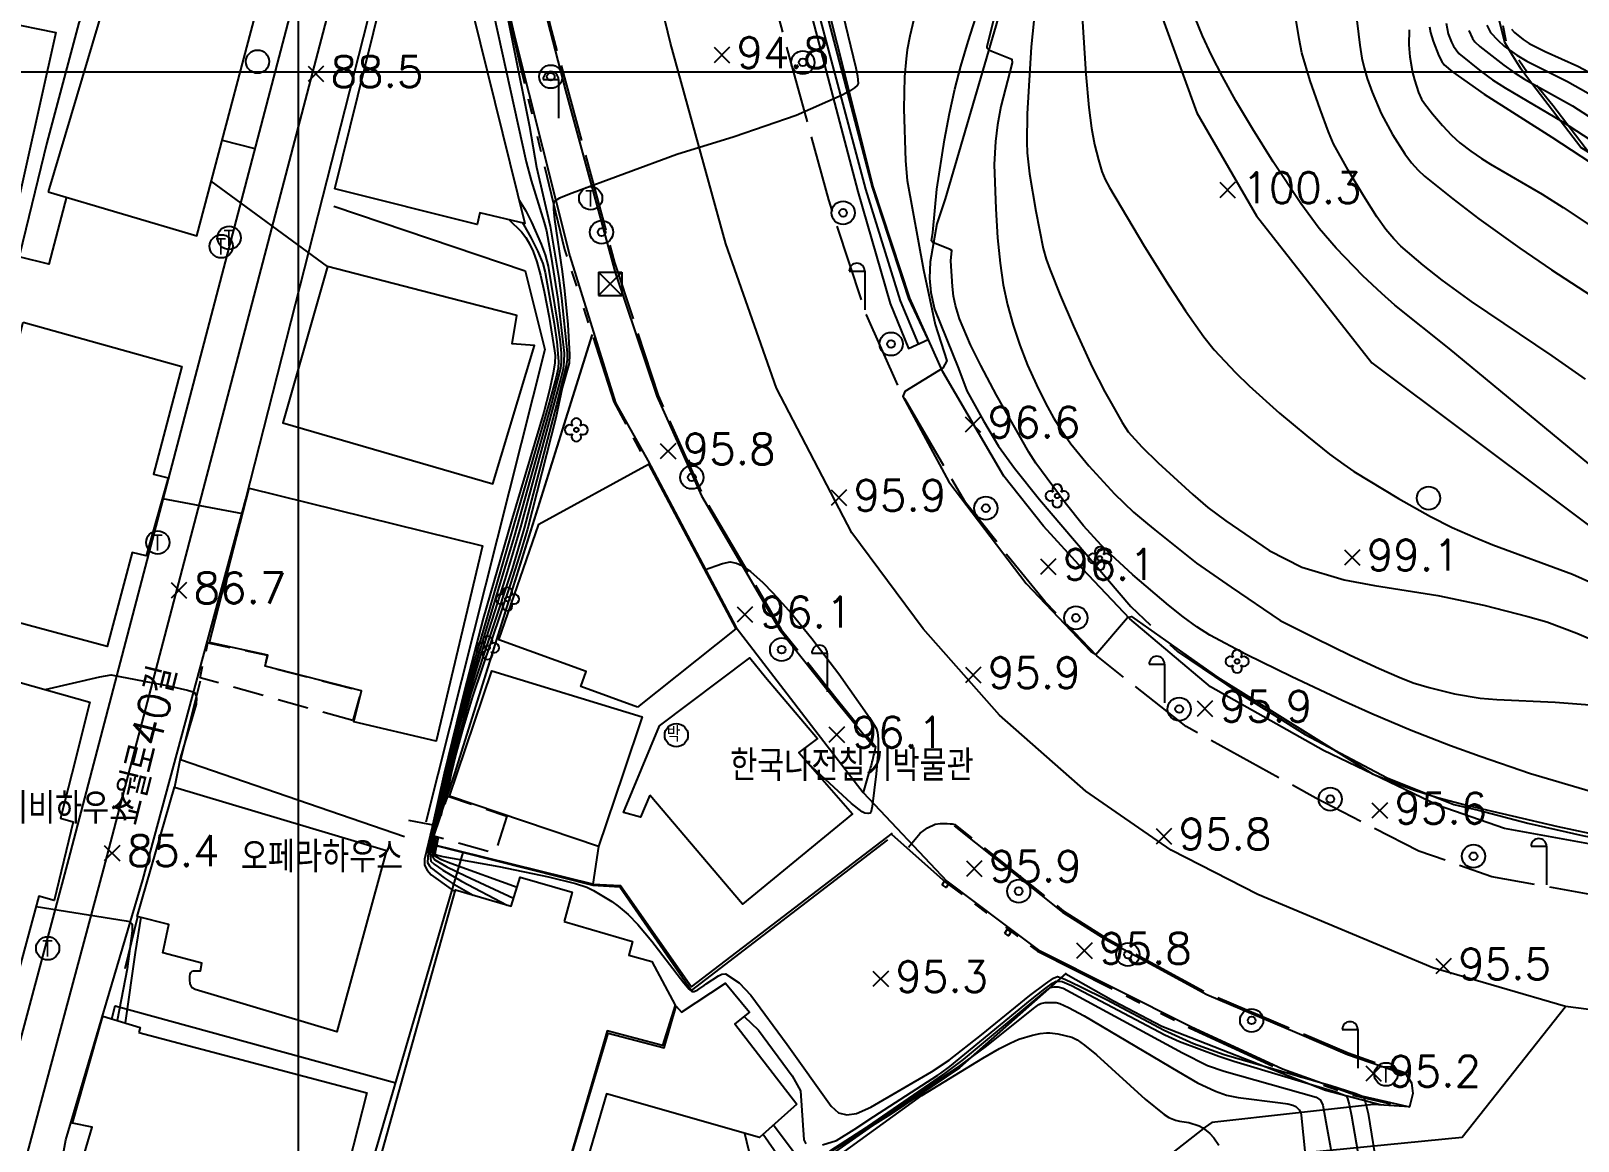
# Model space of a CAD drawing. Extents: x 199116 to 199565, y 548943 to 549516.
# Drawn here: x 199182.7 to 199282.7, y 549231 to 549302.6 of the extents above; entities that cross this region are included whole.
import ezdxf
from ezdxf.enums import TextEntityAlignment as Align

# ---------------------------------------------------------------- set-up
doc = ezdxf.new("R2010")
doc.units = 0
doc.header["$MEASUREMENT"] = 0
for name, pattern in [('ANYANG1', [11.5, 6, -1, 1, -1.5, 1, -1]), ('ANYANG2', [6, 5, -1]), ('ANYANG3', [3, 2, -1])]:
    doc.linetypes.add(name, pattern=pattern)
for name, color, linetype in [('A0013114', 1, 'CONTINUOUS'), ('A0023210', 7, 'CONTINUOUS'), ('A0033324', 1, 'ANYANG2'), ('B0014111', 7, 'CONTINUOUS'), ('B0014112', 7, 'CONTINUOUS'), ('B0014113', 7, 'CONTINUOUS'), ('B0014116', 7, 'ANYANG3'), ('B0014425', 7, 'CONTINUOUS'), ('B0024121', 7, 'CONTINUOUS'), ('B0024126', 7, 'ANYANG1'), ('B0024127', 7, 'CONTINUOUS'), ('C0223367', 7, 'CONTINUOUS'), ('C0236241', 7, 'CONTINUOUS'), ('C0503379', 1, 'CONTINUOUS'), ('C0536117', 7, 'CONTINUOUS'), ('C0536118', 7, 'CONTINUOUS'), ('D0015222', 3, 'CONTINUOUS'), ('D0015223', 3, 'CONTINUOUS'), ('D0023372', 3, 'CONTINUOUS'), ('E0022112', 5, 'CONTINUOUS'), ('F0017111', 30, 'CONTINUOUS'), ('F0017114', 7, 'CONTINUOUS'), ('F0027132', 7, 'CONTINUOUS'), ('F0027217', 7, 'CONTINUOUS'), ('F0047224', 7, 'CONTINUOUS'), ('F0047226', 1, 'CONTINUOUS'), ('H0037335', 7, 'CONTINUOUS'), ('H0049111', 7, 'CONTINUOUS'), ('H0049140', 7, 'CONTINUOUS')]:
    doc.layers.add(name, color=color, linetype=linetype)
doc.styles.add('GHS', font='ROMANS', dxfattribs={"bigfont": 'NGSW.shx'})
doc.styles.add('HIST', font='romans.shx', dxfattribs={"bigfont": 'ngsw.shx'})

# ---------------------------------------------------------------- blocks, each defined once
blk = doc.blocks.new('F0027217')
at = {"layer": 'F0027217'}
for points in [[(0.5, 0.5), (-0.5, -0.5)], [(-0.5, 0.5), (0.5, -0.5)]]:
    blk.add_lwpolyline(points, dxfattribs=at)
blk = doc.blocks.new('B0014425')
at = {"layer": 'B0014425'}
blk.add_circle((0, 0), 0.75, dxfattribs=at)
at = {"layer": 'B0014425', "style": 'GHS'}
blk.add_text('박', height=1, dxfattribs=at).set_placement((-0.613, -0.423))
blk = doc.blocks.new('C0236241')
at = {"layer": 'C0236241'}
blk.add_circle((0, 0), 0.75, dxfattribs=at)
at = {"layer": 'C0236241', "style": 'GHS'}
blk.add_text('T', height=1, dxfattribs=at).set_placement((-0.362, -0.524))
blk = doc.blocks.new('C0503379')
at = {"layer": 'C0503379'}
for points in [[(0.75, 0.75), (-0.75, -0.75)], [(-0.75, 0.75), (0.75, 0.75)], [(-0.75, 0.75), (-0.75, -0.75)], [(-0.75, 0.75), (0.75, -0.75)], [(0.75, 0.75), (0.75, -0.75)], [(-0.75, -0.75), (0.75, -0.75)]]:
    blk.add_lwpolyline(points, dxfattribs=at)
blk = doc.blocks.new('D0023372')
at = {"layer": 'D0023372'}
for radius in [0.75, 0.25]:
    blk.add_circle((0, 0), radius, dxfattribs=at)
blk = doc.blocks.new('D0015223')
at = {"layer": 'D0015223'}
blk.add_circle((0, 0), 0.15, dxfattribs=at)
for centre, radius, start, end in [((-0.438, 0), 0.312, 53.13, 306.87), ((0, 0.438), 0.313, 323.13, 216.87), ((0.437, 0), 0.312, 233.13, 126.87), ((0, -0.437), 0.312, 143.13, 36.87)]:
    blk.add_arc(centre, radius, start, end, dxfattribs=at)
blk = doc.blocks.new('D0015222')
at = {"layer": 'D0015222'}
blk.add_circle((0, 0), 0.75, dxfattribs=at)
blk = doc.blocks.new('C0223367')
at = {"layer": 'C0223367'}
for points in [[(-1, 2.5), (0, 2.5)], [(0, 2.5), (0, 0)]]:
    blk.add_lwpolyline(points, dxfattribs=at)
blk.add_arc((-0.5, 2.5), 0.5, 0, 180, dxfattribs=at)

msp = doc.modelspace()

# ---------------------------------------------------------------- linework, layer by layer
at = {"layer": 'A0013114', "flags": 128}
for points in [[(199202.77, 549316.3), (199185.15, 549249.17), (199179.92, 549229.66)], [(199183.5, 549222.84), (199184.976, 549231.048), (199189.965, 549247.821), (199196.61, 549272.4), (199207.996, 549317.127)], [(199346.44, 549248.28), (199345.17, 549247.84), (199337.19, 549248.15), (199324.96, 549248.61), (199306.056, 549249.267), (199300.89, 549249.51), (199300.64, 549248.93), (199285.02, 549249.84), (199277.92, 549251.14), (199273.63, 549252.63), (199266.226, 549256.183), (199258.916, 549260.283), (199253.71, 549264.68), (199250.65, 549267.9), (199248.13, 549270.66), (199245.57, 549273.89), (199241.63, 549280.63), (199239.5, 549285.38), (199237.14, 549292.56), (199232.472, 549311.095)], [(199212.6, 549308.15), (199214.019, 549302.114), (199217.53, 549288.1), (199220.5, 549278.63), (199222.568, 549274.907), (199228.292, 549264.121), (199233.37, 549257.52), (199236.495, 549253.458), (199241.9, 549247.74), (199245.471, 549245.049), (199247.801, 549243.299), (199257.65, 549238.35), (199263.576, 549235.624), (199268.02, 549234.04), (199271.78, 549233.18), (199269.46, 549233.33), (199264.406, 549232.764), (199259.01, 549232.16), (199258.57, 549231.85), (199252.52, 549227.13)]]:
    msp.add_lwpolyline(points, dxfattribs=at)
at = {"layer": 'A0023210', "flags": 128}
for points in [[(199294.09, 549238.08), (199281.85, 549239.65), (199273.28, 549242.15), (199261.99, 549246.89), (199256.38, 549249.74), (199253.1, 549252.008), (199250.87, 549253.55), (199245.3, 549258.46), (199240.37, 549264.04), (199235.76, 549270.23), (199230.89, 549279.56), (199227.61, 549288.89), (199224.04, 549301.85), (199220.19, 549317.74)], [(199205.029, 549315.65), (199196.885, 549284.624), (199187.421, 549248.567), (199182.192, 549229.061), (199180.91, 549224.2), (199177.839, 549210.541), (199176.07, 549202.674), (199174.28, 549194.71), (199174.69, 549192.57), (199177, 549190.6), (199185.558, 549186.965), (199204.05, 549179.11), (199213.34, 549175.16), (199219.609, 549171.927), (199229.235, 549167.59), (199241.276, 549163.242), (199248.145, 549162.535), (199251.625, 549162.055), (199254.189, 549161.615), (199263.277, 549159.959), (199263.792, 549159.835), (199264.311, 549159.634), (199273.334, 549157.203), (199293.62, 549154.18)], [(199212.5, 549202.75), (199218.9, 549203.94), (199223.43, 549205.23), (199227.53, 549206.6), (199231, 549208.59), (199232.99, 549209.73), (199237.62, 549213.09), (199248.35, 549220.88), (199260.28, 549229.76), (199275.17, 549231.22), (199281.85, 549239.65)]]:
    msp.add_lwpolyline(points, dxfattribs=at)
at = {"layer": 'A0033324', "flags": 128}
for points in [[(199434.01, 549241.48), (199432.43, 549240.15), (199428.73, 549237.94), (199425.329, 549238.952), (199421.31, 549240.12), (199414.34, 549241.72), (199405.86, 549243.02), (199400.68, 549243.32), (199386.47, 549243.98), (199367.02, 549244.34), (199354.291, 549244.574), (199348.52, 549244.68), (199346.82, 549244.71), (199337.51, 549244.82), (199335.07, 549244.75), (199320.44, 549245.21), (199305.862, 549245.672), (199300.54, 549245.83), (199296.82, 549245.95), (199284.63, 549246.66), (199277.1, 549248.03), (199272.37, 549249.68), (199265.73, 549253.09), (199257.352, 549257.723), (199251.58, 549262.28), (199248.25, 549265.78), (199245.85, 549268.71), (199243.09, 549272.19), (199238.95, 549279.26), (199236.7, 549284.3), (199234.26, 549291.72), (199230.12, 549306.879), (199228.01, 549316.06), (199226.31, 549324.15), (199225.36, 549331.61), (199224.86, 549339.83), (199224.736, 549353.897), (199224.964, 549359.902), (199225.056, 549362.307), (199226.3, 549380.45), (199226.49, 549387.35), (199226.38, 549393.24), (199226.14, 549397.11), (199225.21, 549405.11), (199223.74, 549411.63), (199221.78, 549419.4), (199221.02, 549422.41), (199216.57, 549433.45), (199214.93, 549437.42), (199210.83, 549445.39), (199203.99, 549458.7), (199202.667, 549461.451), (199187.16, 549493.7), (199185.446, 549496.929), (199184.52, 549498.6)], [(199239.417, 549249.931), (199240.165, 549250.829), (199240.643, 549251.176), (199241.137, 549251.424), (199241.459, 549251.453), (199241.632, 549251.457), (199241.91, 549251.458), (199242.113, 549251.452), (199242.244, 549251.44), (199242.403, 549251.397), (199249.412, 549245.83), (199252.167, 549244.072), (199258.72, 549240.51), (199264.558, 549238.031), (199267.81, 549236.65), (199271.47, 549235.38), (199271.91, 549234.73), (199271.99, 549234.04), (199271.78, 549233.18)]]:
    msp.add_lwpolyline(points, dxfattribs=at)
msp.add_lwpolyline([(199210.98, 549329.75), (199212.01, 549321.68), (199213.91, 549312.66), (199216.359, 549302.647), (199220.43, 549287.68), (199223.25, 549279.09), (199226.13, 549272.66), (199231.2, 549263.99), (199234.89, 549259.37), (199237.29, 549256.43, -0.02), (199236.84, 549254.67), (199236.495, 549253.458)], format="xyb", dxfattribs=at)
at = {"layer": 'B0014111', "flags": 128}
for points in [[(199221.916, 549258.974), (199218.244, 549260.314), (199218.591, 549261.266), (199212.963, 549263.32), (199215.538, 549270.795), (199222.626, 549274.657), (199228.272, 549264.025)], [(199222.702, 549253.29), (199222.114, 549251.872), (199221.01, 549252.164), (199223.324, 549257.768), (199229.168, 549262.153), (199230.183, 549260.905), (199233.529, 549256.948), (199232.329, 549256.045), (199235.795, 549252.092), (199228.684, 549246.265)], [(199217.181, 549245.126), (199221.594, 549243.836), (199221.353, 549242.955), (199222.832, 549242.557), (199224.351, 549239.727), (199223.517, 549237.125), (199219.959, 549238.079), (199216.619, 549226.655), (199205.286, 549229.815), (199210.165, 549247.176), (199213.75, 549246.128), (199214.333, 549248.009), (199217.687, 549247.036)], [(199232.205, 549233.339), (199229.793, 549231.192), (199219.907, 549234.014), (199216.544, 549222.545), (199211.875, 549222.031), (199206.445, 549225.418), (199204.453, 549227.494), (199205.111, 549229.724), (199216.611, 549226.582), (199220.008, 549237.923), (199223.641, 549236.975), (199224.404, 549239.662), (199224.76, 549239.292), (199227.585, 549241.162), (199229.149, 549239.282), (199228.198, 549238.531)]]:
    msp.add_lwpolyline(points, close=True, dxfattribs=at)
at = {"layer": 'B0014112', "flags": 128}
for points in [[(199183.84, 549292.24), (199193.45, 549289.4), (199198.37, 549308.02), (199189.28, 549310.46), (199183.84, 549292.24)], [(199201.88, 549287.43), (199199, 549277.32), (199212.57, 549273.4), (199215.26, 549282.32), (199213.81, 549282.43), (199214.12, 549284.25), (199201.88, 549287.43)], [(199182.23, 549283.84), (199192.48, 549280.96), (199190.65, 549274.01), (199191.59, 549273.77), (199190.17, 549268.74), (199189.27, 549268.96), (199187.66, 549262.9), (199177.33, 549265.67), (199178.69, 549270.98), (199177.84, 549271.2), (199179.95, 549279.21), (199181, 549279), (199182.23, 549283.84)], [(199196.82, 549273.12), (199211.9, 549269.38), (199208.91, 549256.77), (199203.59, 549258.03), (199204.09, 549260.03), (199197.85, 549261.63), (199198.03, 549262.34), (199194.26, 549263.14), (199196.82, 549273.12)], [(199210.26, 549254.69), (199212.5, 549261.33), (199222.22, 549258.35), (199220.98, 549254.69), (199219.39, 549249.98), (199209.77, 549253.23), (199210.26, 549254.69)]]:
    msp.add_lwpolyline(points, dxfattribs=at)
for points in [[(199202.35, 549292.433), (199206.839, 549310.55), (199209.808, 549309.723), (199214.641, 549290.209), (199211.718, 549290.888), (199211.549, 549290.125)], [(199170.791, 549305.301), (199184.348, 549302.52), (199181.381, 549289.302), (199176.255, 549290.311), (199177.103, 549294.523), (199175.964, 549294.712), (199176.461, 549297.096), (199171.532, 549298.127), (199171.885, 549300.348), (199169.68, 549300.917)], [(199189.699, 549237.976), (199204.43, 549234.08), (199202.11, 549224.95), (199198.08, 549226.03), (199197.72, 549224.95), (199191.74, 549226.71), (199191.24, 549225.12), (199185.18, 549226.76), (199186.682, 549231.853), (199185.42, 549232.125), (199187.37, 549239.034), (199189.787, 549238.296)]]:
    msp.add_lwpolyline(points, close=True, dxfattribs=at)
at = {"layer": 'B0014113', "flags": 128}
msp.add_lwpolyline([(199172.86, 549248.46), (199172.61, 549248.51), (199174.19, 549254.68), (199174.53, 549256.01), (199174.8, 549256.01), (199176.52, 549262.12), (199186.53, 549259.3), (199185.37, 549254.68), (199184.65, 549251.81), (199185.46, 549251.57), (199184.24, 549246.5), (199183.25, 549246.77), (199181.63, 549240.78), (199171.57, 549243.42), (199172.86, 549248.46)], dxfattribs=at)
msp.add_lwpolyline([(199192.012, 549253.803), (199205.693, 549249.723), (199202.495, 549238.017), (199193.338, 549240.743), (199193.155, 549240.86), (199193.014, 549241.102), (199192.989, 549241.378), (199192.995, 549241.599), (199193.019, 549241.735), (199193.069, 549241.841), (199193.152, 549241.922), (199193.234, 549241.945), (199193.692, 549241.957), (199193.776, 549242.456), (199191.248, 549243.12), (199191.629, 549244.94), (199189.598, 549245.466)], close=True, dxfattribs=at)
at = {"layer": 'B0014116', "flags": 128}
for points in [[(199203.514, 549258.108), (199193.656, 549260.868), (199194.158, 549263.119), (199197.999, 549262.325), (199197.833, 549261.626), (199204.063, 549260.017)], [(199213.462, 549251.947), (199212.713, 549249.527), (199208.746, 549250.648), (199209.658, 549253.225)]]:
    msp.add_lwpolyline(points, close=True, dxfattribs=at)
at = {"layer": 'B0024121', "flags": 128}
for points in [[(199185.036, 549291.921), (199183.888, 549287.566), (199181.97, 549288.055)], [(199202.303, 549291.322), (199214.663, 549287.14), (199215.933, 549282.07), (199208.245, 549251.539)], [(199219.02, 549247.55), (199208.558, 549250.135), (199210.109, 549254.684), (199218.988, 549282.992)], [(199208.94, 549251.317), (199207.13, 549251.66)], [(199219.39, 549249.98), (199219.02, 549247.55), (199220.82, 549247.47), (199225.39, 549240.91), (199238.39, 549250.83)], [(199202.55, 549221.99), (199210.645, 549249.592)], [(199188.81, 549242.11), (199189.642, 549245.455)], [(199249.6, 549241.81), (199242.7, 549235.71), (199234.33, 549230.31), (199227.16, 549224.3), (199225.869, 549223.375)], [(199187.964, 549238.852), (199188.17, 549239.7), (199206.29, 549234.73)]]:
    msp.add_lwpolyline(points, dxfattribs=at)
at = {"layer": 'B0024126', "flags": 128}
for points in [[(199392.19, 549382.46), (199376.26, 549385.02), (199375.62, 549385.03), (199373.95, 549384.73), (199373.07, 549384.61), (199369.79, 549383.3), (199368.52, 549382.66), (199356.45, 549377.2), (199327.91, 549364.32), (199323.28, 549363.32), (199322.86, 549363.05), (199308.45, 549357.44), (199305.67, 549356.75), (199305.08, 549356.59), (199304.37, 549356.31), (199302.16, 549354.95), (199299.46, 549353.24), (199299.09, 549352.84), (199298.51, 549352.38), (199295.54, 549348.61), (199291.58, 549344.21), (199290.4, 549342.85), (199290.1, 549342.35), (199287.78, 549338.11), (199281.24, 549326.57), (199279.59, 549322.6), (199278.36, 549319.37), (199277.41, 549315.1), (199276.802, 549311.846), (199276.802, 549309.167), (199276.914, 549306.655), (199277.215, 549305.386), (199277.754, 549303.325), (199278.008, 549301.946), (199279.9, 549299.22), (199281.03, 549297.84), (199283.41, 549294.74)], [(199210.73, 549327.75), (199210.19, 549320.41), (199210.61, 549317.88), (199212.13, 549310.26), (199214.26, 549300.63), (199215.59, 549295.19), (199217.2, 549288.53), (199220.38, 549278.68), (199222.563, 549274.622)], [(199238.314, 549250.772), (199241.837, 549247.662), (199245.411, 549244.969), (199247.748, 549243.214), (199257.607, 549238.26), (199263.538, 549235.531), (199267.992, 549233.944), (199270.544, 549233.36)]]:
    msp.add_lwpolyline(points, dxfattribs=at)
at = {"layer": 'B0024127', "flags": 128}
for points in [[(199241.59, 549247.5), (199241.75, 549247.73), (199241.99, 549247.56), (199241.84, 549247.34), (199241.59, 549247.5)], [(199245.63, 549244.38), (199245.79, 549244.61), (199246.03, 549244.44), (199245.88, 549244.22), (199245.63, 549244.38)]]:
    msp.add_lwpolyline(points, dxfattribs=at)
at = {"layer": 'C0536117', "flags": 128}
for points in [[(199232.128, 549307.493), (199236.137, 549292.269), (199238.221, 549285.024), (199239.417, 549282.139), (199240.695, 549282.709), (199239.437, 549285.365), (199237.097, 549292.55), (199233.14, 549307.57)], [(199195.08, 549295.59), (199197.19, 549295.04)]]:
    msp.add_lwpolyline(points, dxfattribs=at)
at = {"layer": 'C0536118', "flags": 128}
for points in [[(199210.983, 549328.616), (199211.869, 549321.643), (199213.022, 549315.61), (199214.966, 549307.713), (199217.26, 549298.788), (199220.47, 549287.028), (199223.157, 549279.054), (199226.041, 549272.614), (199231.117, 549263.933), (199234.812, 549259.307), (199237.182, 549256.404)], [(199242.357, 549251.306), (199249.354, 549245.748), (199252.116, 549243.986), (199258.676, 549240.42), (199264.519, 549237.939), (199267.774, 549236.557), (199271.406, 549235.296)]]:
    msp.add_lwpolyline(points, dxfattribs=at)
at = {"layer": 'E0022112', "flags": 128}
msp.add_lwpolyline([(199240.056, 549282.424), (199238.894, 549285.212), (199236.661, 549292.422), (199232.634, 549307.531), (199231.965, 549310.927), (199230.393, 549316.583), (199228.718, 549324.552), (199227.83, 549331.856), (199227.189, 549339.928), (199226.919, 549366.207), (199228.718, 549397.375), (199227.678, 549405.53), (199226.172, 549412.211), (199224.204, 549420.012), (199223.402, 549423.187), (199218.885, 549434.395), (199217.201, 549438.471), (199214.685, 549443.797)], dxfattribs=at)
at = {"layer": 'F0017111', "flags": 128}
for points, elevation in [([(199287.7, 549252.29), (199279.6, 549254.67), (199276.35, 549255.78), (199274.42, 549256.48), (199271.89, 549257.46), (199269.35, 549258.54), (199267.42, 549259.41), (199264.17, 549260.94), (199261.23, 549262.38), (199258.87, 549263.62), (199258.05, 549264.15), (199257.15, 549264.81), (199256.2, 549265.56), (199253.9, 549267.52), (199252.48, 549268.82), (199251.86, 549269.43), (199250.71, 549270.68), (199249.54, 549272.16), (199247.65, 549274.72), (199247.18, 549275.44), (199245.11, 549279.12), (199244.08, 549281.04), (199243.43, 549282.36), (199242.72, 549284.04), (199242.46, 549284.91), (199242.33, 549285.51), (199242.25, 549286.13), (199242.16, 549287.78), (199242.21, 549288.46), (199242.11, 549288.52), (199240.99, 549288.97), (199240.9, 549289.07), (199240.98, 549289.61), (199241.25, 549292.42), (199241.74, 549295.61), (199242.06, 549297.31), (199242.41, 549298.88), (199242.8, 549300.36), (199243.27, 549301.95), (199245.85, 549310.07)], 97), ([(199246.39, 549309.32), (199244.47, 549301.6), (199244.47, 549301.53), (199244.61, 549301.42), (199244.8, 549301.33), (199246.08, 549300.8), (199246.11, 549300.58), (199245.39, 549297.75), (199245.17, 549296.58), (199245.03, 549295.5), (199244.96, 549294.01), (199245.05, 549291.15), (199245.17, 549289.28), (199245.33, 549287.64), (199245.54, 549286.25), (199245.82, 549284.94), (199246.18, 549283.64), (199246.61, 549282.34), (199247.11, 549281.06), (199247.68, 549279.79), (199248.27, 549278.6), (199248.78, 549277.65), (199249.27, 549276.87), (199249.91, 549275.98), (199251.07, 549274.55), (199252.73, 549272.74), (199253.96, 549271.56), (199254.85, 549270.8), (199255.32, 549270.43), (199258.01, 549268.26), (199260.26, 549266.73), (199263.43, 549264.56), (199265.7, 549263.43), (199267.94, 549262.34), (199269.81, 549261.47), (199271.12, 549260.9), (199272.01, 549260.55), (199273.04, 549260.24), (199274.69, 549259.83), (199276.34, 549259.56), (199277.42, 549259.46), (199281.18, 549259.3), (199283.7, 549259.1)], 98), ([(199254.42, 549307.34), (199258.05, 549297.34), (199261.9, 549290.7), (199269.35, 549281.2), (199287.2, 549267.84)], 101), ([(199283.15, 549280.16), (199281, 549281.66), (199275.78, 549285.16), (199273.88, 549286.55), (199272.67, 549287.51), (199271.21, 549288.74), (199270.76, 549289.2), (199270.24, 549289.81), (199269.67, 549290.62), (199268.83, 549291.96), (199267.81, 549293.65), (199266.87, 549295.34), (199266.54, 549296.12), (199266, 549297.59), (199265.37, 549299.42), (199264.82, 549301.22), (199264.65, 549302.12), (199263.78, 549307.39)], 103), ([(199211.86, 549307.21), (199214.73, 549294.18), (199215.05, 549292.97), (199215.89, 549290.26), (199216.03, 549289.72), (199216.34, 549288.03), (199216.76, 549285.32), (199217.17, 549281.83), (199217.16, 549281.28), (199217.1, 549280.82), (199216.96, 549280.22), (199214.36, 549270.59), (199213.36, 549267.27), (199211.62, 549261.83), (199210.89, 549259.4), (199210.42, 549257.77), (199209.7, 549254.69), (199208.938, 549251.191)], 93), ([(199212.79, 549307.2), (199214.94, 549296.46), (199215.39, 549293.84), (199216.28, 549290.02), (199216.84, 549286.66), (199217.01, 549285.37), (199217.36, 549281.84), (199217.36, 549281.41), (199217.31, 549281.01), (199216.68, 549278.49), (199214.58, 549270.53), (199213.81, 549267.91), (199211.14, 549259.86), (199210.36, 549257.07), (199209.79, 549254.69), (199209.199, 549251.929)], 94), ([(199268.02, 549306.34), (199268.57, 549301.72), (199268.7, 549300.87), (199268.84, 549300.25), (199269.04, 549299.57), (199269.36, 549298.68), (199269.94, 549297.31), (199270.67, 549295.94), (199271.48, 549294.69), (199271.91, 549294.11), (199272.34, 549293.64), (199272.74, 549293.25), (199274.58, 549291.79), (199276.26, 549290.51), (199278.9, 549288.6), (199280.94, 549287.2), (199284.4, 549284.96)], 104), ([(199240.31, 549305.79), (199239.5, 549302.3), (199239.34, 549301.42), (199239.26, 549300.84), (199239.16, 549299.66), (199239.12, 549297.6), (199239.22, 549294.24), (199239.34, 549292.98), (199240.38, 549287.2), (199241.14, 549283.67), (199241.9, 549281.33), (199241.63, 549280.87), (199239.18, 549279.35), (199239.05, 549279.02), (199242.03, 549273.52), (199247.01, 549266.95), (199251.18, 549262.58), (199251.52, 549262.38), (199253.56, 549264.76), (199253.82, 549264.82), (199257.12, 549262.5), (199259.38, 549260.9), (199269.39, 549254.67), (199271.05, 549254.01), (199272.1, 549253.62), (199273.59, 549253.14), (199275.46, 549252.64), (199281.35, 549251.26), (199283.39, 549250.83)], 96), ([(199247.59, 549304.13), (199247.35, 549301.6), (199247.08, 549297.29), (199247.06, 549295.44), (199247.09, 549294.76), (199247.23, 549293.41), (199247.63, 549290.99), (199248.12, 549288.58), (199248.31, 549287.89), (199248.54, 549287.25), (199249.22, 549285.58), (199250.08, 549283.58), (199251.29, 549280.92), (199252.1, 549279.34), (199252.52, 549278.57), (199253.21, 549277.36), (199253.61, 549276.75), (199254.48, 549275.79), (199255.55, 549274.75), (199257.78, 549272.7), (199258.75, 549271.87), (199259.92, 549271), (199262.72, 549269.08), (199264.83, 549268.01), (199267.56, 549267.2), (199269.52, 549266.82), (199273.61, 549266.18), (199276.57, 549265.56), (199279.43, 549264.83), (199280.64, 549264.48), (199282.59, 549263.75), (199283.79, 549263.23)], 99), ([(199287.68, 549271.11), (199274.33, 549282.13), (199270.84, 549284.93), (199269.99, 549285.67), (199268.77, 549286.81), (199267.03, 549288.6), (199265.95, 549289.88), (199264.76, 549291.49), (199262.97, 549294.18), (199261.66, 549296.28), (199260.57, 549298.12), (199259.69, 549299.7), (199258.98, 549301.07), (199258.4, 549302.32), (199257.93, 549303.47)], 102), ([(199273.06, 549302.9), (199273.13, 549302.54), (199273.3, 549301.97), (199273.68, 549301.02), (199273.86, 549300.66), (199274.02, 549300.45), (199274.55, 549299.99), (199276.59, 549298.54), (199280.97, 549295.78), (199285.96, 549292.5)], 106), ([(199274.15, 549303.13), (199274.28, 549302.44), (199274.48, 549301.9), (199274.62, 549301.64), (199274.97, 549301.17), (199276.4, 549300.01), (199277.14, 549299.48), (199277.95, 549298.96), (199281.64, 549296.79), (199288.56, 549292.29)], 107), ([(199275.6, 549302.67), (199275.85, 549302.14), (199276, 549301.92), (199276.31, 549301.63), (199277.87, 549300.42), (199278.53, 549299.95), (199279.21, 549299.52), (199282.31, 549297.8), (199289.23, 549293.32)], 108), ([(199276.78, 549303.01), (199277.02, 549302.54), (199277.49, 549302.03), (199277.89, 549301.65), (199278.7, 549301.06), (199279.36, 549300.67), (199281.99, 549299.36), (199283.31, 549298.62)], 109), ([(199201.88, 549287.43), (199194.382, 549292.928)], 88), ([(199214.27, 549291.709), (199214.69, 549291.01), (199215.06, 549290.29), (199215.68, 549288.86), (199215.94, 549288.17), (199216.14, 549287.44), (199216.74, 549283.77), (199216.91, 549282.57), (199216.97, 549281.82), (199216.98, 549281.28), (199216.94, 549280.83), (199216.35, 549278.57), (199213.94, 549270), (199211.48, 549261.87), (199210.79, 549259.43), (199210.24, 549257.34), (199209.61, 549254.69), (199208.49, 549249.56), (199208.57, 549249.04), (199208.77, 549248.84), (199209.34, 549248.45), (199210.54, 549247.75), (199213.502, 549246.201)], 92), ([(199214.485, 549290.245), (199214.53, 549290.18), (199215.05, 549289.25), (199215.48, 549288.4), (199215.79, 549287.61), (199215.95, 549287.03), (199216.52, 549283.75), (199216.7, 549282.55), (199216.8, 549281.28), (199216.78, 549280.85), (199216.66, 549280.28), (199216.2, 549278.62), (199211.35, 549261.92), (199210.69, 549259.47), (199209.52, 549254.69), (199208.39, 549249.59), (199208.35, 549248.94), (199208.47, 549248.73), (199208.61, 549248.59), (199209.42, 549247.96), (199209.95, 549247.62), (199211.295, 549246.846)], 91), ([(199191.22, 549272.45), (199196.399, 549271.48)], 87), ([(199226.248, 549267.835), (199226.96, 549268.1), (199227.41, 549268.25), (199227.9, 549268.35), (199228.31, 549268.26), (199228.64, 549268.11), (199229.22, 549267.74), (199230, 549267.03), (199230.65, 549266.35), (199231.85, 549265.02), (199233.17, 549263.4), (199234.91, 549261.13), (199236.9, 549258.3), (199237.33, 549257.61), (199237.41, 549257.34), (199237.45, 549256.92), (199237.45, 549256.18), (199237.33, 549254.68), (199237.07, 549252.57), (199236.99, 549252.18), (199236.92, 549252.12), (199236.82, 549252.1), (199236.6, 549252.13), (199236.43, 549252.21), (199235.73, 549252.75), (199232.924, 549255.367)], 96), ([(199183.66, 549260.11), (199187.18, 549260.93), (199187.91, 549261.07), (199191.62, 549260.35), (199192.85, 549260.08), (199193.27, 549259.94), (199193.39, 549259.74), (199193.42, 549259.58), (199193.41, 549259.17), (199192.39, 549255.74), (199192.012, 549253.803)], 86), ([(199208.816, 549250.628), (199208.74, 549250.28), (199208.59, 549249.53), (199208.61, 549249.45), (199208.82, 549249.11), (199209.59, 549248.67), (199210.79, 549248.08), (199213.91, 549246.644)], 93), ([(199208.915, 549250.6), (199208.84, 549250.25), (199208.69, 549249.51), (199208.72, 549249.44), (199209.18, 549249.16), (199209.85, 549248.9), (199214.13, 549247.354)], 94), ([(199189.828, 549245.407), (199189.46, 549243.13), (199188.827, 549238.589)], 86), ([(199233.863, 549230.723), (199234.77, 549231.005), (199235.907, 549231.715), (199237.177, 549232.549), (199241.31, 549235.21), (199241.5, 549235.34), (199242.08, 549235.77), (199247.29, 549240.05), (199248.23, 549240.79), (199248.72, 549241.15), (199248.95, 549241.28), (199249.34, 549241.27), (199249.94, 549241), (199255.97, 549237.81), (199256.91, 549237.38), (199259.46, 549236.44), (199260.43, 549236.12), (199267.02, 549234.14), (199267.69, 549233.88), (199267.78, 549233.7), (199267.88, 549233.33), (199268.04, 549232.6), (199268.74, 549228.47)], 94), ([(199230.706, 549232.005), (199232.105, 549230.131), (199232.624, 549229.697), (199233.031, 549229.579), (199233.301, 549229.57), (199233.463, 549229.614), (199241.754, 549235.326), (199242.975, 549236.223), (199248.384, 549240.747), (199248.585, 549240.871), (199248.835, 549240.919), (199249.093, 549240.919), (199249.4, 549240.824), (199257.115, 549236.668), (199258.738, 549235.848), (199259.801, 549235.476), (199265.757, 549233.803), (199266.022, 549233.612), (199266.181, 549233.283), (199267.186, 549227.693), (199267.408, 549227.38), (199267.892, 549227.053), (199268.885, 549226.714), (199270.087, 549226.451)], 93), ([(199233.149, 549229.193), (199241.089, 549234.75), (199241.64, 549235.08), (199242.73, 549235.81), (199244.46, 549237.09), (199247.49, 549239.53), (199247.84, 549239.77), (199247.97, 549239.85), (199248.24, 549239.91), (199248.95, 549239.91), (199249.19, 549239.84), (199249.74, 549239.58), (199250.77, 549239.04), (199256.84, 549235.45), (199258.09, 549234.73), (199259.24, 549234.18), (199259.96, 549233.93), (199260.72, 549233.77), (199263.44, 549233.44), (199263.92, 549233.36), (199264.24, 549233.28), (199264.43, 549233.19), (199264.66, 549232.97), (199264.76, 549232.78), (199264.78, 549232.64), (199265.19, 549228.6)], 92), ([(199228.803, 549239.009), (199229.718, 549238.117), (199231.892, 549235.173), (199232.442, 549234.2), (199232.645, 549231.041), (199232.783, 549230.781)], 94), ([(199233.791, 549229.205), (199240.286, 549233.896), (199244.21, 549236.32), (199245.3, 549236.93), (199245.99, 549237.29), (199246.55, 549237.53), (199247.42, 549237.8), (199247.92, 549237.91), (199248.34, 549237.95), (199248.54, 549237.95), (199249.07, 549237.88), (199249.97, 549237.67), (199250.3, 549237.5), (199250.78, 549237.16), (199251.57, 549236.52), (199254.71, 549233.67), (199255.93, 549232.67), (199256.24, 549232.49), (199256.66, 549232.32), (199256.91, 549232.24), (199257.53, 549232.17), (199258.2, 549231.95), (199258.43, 549231.82), (199258.88, 549231.45), (199259.13, 549231.17), (199259.46, 549230.7)], 91), ([(199228.831, 549231.467), (199229.239, 549229.761)], 91), ([(199230.038, 549231.41), (199231.057, 549229.928)], 92)]:
    msp.add_lwpolyline(points, dxfattribs=dict(at, elevation=elevation))
at = {"layer": 'F0017114', "flags": 128}
for points, elevation in [([(199234.83, 549305.16), (199236.02, 549300.26), (199236.12, 549299.71), (199236.16, 549299.23), (199236.09, 549299.1), (199235.93, 549298.95), (199235.61, 549298.74), (199235.14, 549298.49), (199232.15, 549297.18), (199228.16, 549295.8), (199224.46, 549294.66), (199217.69, 549292.15), (199216.87, 549291.83), (199216.52, 549291.63), (199216.48, 549291.47), (199216.48, 549291.13), (199216.54, 549290.46), (199217.04, 549287.09), (199217.2, 549285.85), (199217.41, 549283.68), (199217.52, 549281.73), (199217.5, 549281.18), (199217.05, 549279.59), (199216.64, 549277.66), (199214.8, 549270.47), (199214.32, 549268.84), (199213.68, 549266.87), (199211.25, 549259.67), (199210.6, 549257.51), (199210.19, 549256.02), (199209.88, 549254.69), (199209.465, 549252.68)], 95), ([(199250.63, 549303.57), (199250.88, 549299.84), (199251.07, 549297.69), (199251.24, 549296.36), (199251.44, 549295.3), (199251.68, 549294.32), (199251.91, 549293.56), (199252.11, 549293.05), (199252.39, 549292.53), (199254.65, 549288.71), (199256.2, 549286.24), (199257.3, 549284.56), (199258.49, 549282.88), (199259.15, 549282.05), (199260.54, 549280.58), (199261.43, 549279.72), (199263.39, 549277.96), (199265.14, 549276.49), (199266.62, 549275.31), (199267.53, 549274.63), (199268.19, 549274.19), (199271.06, 549272.45), (199273.13, 549271.29), (199274.53, 549270.58), (199276.01, 549269.92), (199277.17, 549269.45), (199282.3, 549267.55), (199283.56, 549267.01)], 100), ([(199271.75, 549302.7), (199271.74, 549301.74), (199271.8, 549300.96), (199271.97, 549299.95), (199272.09, 549299.47), (199272.35, 549298.66), (199272.56, 549298.23), (199272.75, 549297.94), (199273.27, 549297.28), (199273.91, 549296.52), (199274.49, 549295.9), (199275.02, 549295.41), (199275.73, 549294.87), (199276.42, 549294.4), (199277, 549294.03), (199280.35, 549292.09), (199281.7, 549291.23), (199286.79, 549287.85)], 105), ([(199278.37, 549302.74), (199278.57, 549302.52), (199279.13, 549302.07), (199279.51, 549301.83), (199280.53, 549301.3), (199282.64, 549300.35), (199283.33, 549300)], 110), ([(199213.602, 549290.45), (199214.41, 549289.66), (199214.69, 549289.3), (199214.94, 549288.89), (199215.18, 549288.39), (199215.41, 549287.73), (199215.65, 549286.87), (199215.89, 549285.81), (199216.21, 549284.15), (199216.56, 549281.98), (199216.59, 549281.68), (199216.58, 549281.2), (199216.47, 549280.53), (199216.23, 549279.43), (199215.85, 549278.02), (199213.74, 549270.94), (199211.95, 549264.69), (199210.73, 549260.04), (199209.43, 549254.69), (199208.65, 549251.22), (199208.16, 549249.15), (199208.16, 549248.78), (199208.32, 549248.44), (199208.58, 549248.15), (199209.88, 549247.22), (199210.129, 549247.048)], 90), ([(199209.029, 549250.568), (199208.81, 549249.51), (199208.9, 549249.45), (199209.33, 549249.33), (199212.96, 549248.69), (199216.16, 549248.02), (199217.91, 549247.6), (199218.63, 549247.35), (199219.06, 549247.14), (199220.26, 549246.43), (199220.67, 549246.13), (199221.31, 549245.58), (199221.93, 549244.94), (199222.83, 549243.86), (199224.9, 549241.17), (199225.24, 549240.77), (199225.43, 549240.61), (199225.57, 549240.62), (199225.8, 549240.73), (199226.21, 549241), (199226.349, 549241.109), (199227.151, 549241.623), (199227.358, 549241.731), (199227.59, 549241.751), (199228.486, 549241.183), (199229.23, 549240.371), (199231.58, 549237.192), (199234.425, 549233.205), (199234.889, 549232.778), (199235.434, 549232.651), (199236.048, 549232.741), (199236.976, 549233.148), (199240.9, 549235.43), (199242.04, 549236.18), (199244.14, 549237.81), (199247.26, 549240.35), (199248.27, 549241.12), (199248.79, 549241.48), (199249.04, 549241.59), (199249.51, 549241.42), (199250.51, 549240.95), (199252.21, 549240.1), (199255.93, 549238.13), (199257.83, 549237.27), (199259.8, 549236.55), (199266.7, 549234.54), (199268.25, 549234.06), (199268.74, 549233.87), (199268.82, 549233.76), (199268.93, 549233.42), (199269.1, 549232.73), (199269.74, 549228.87)], 95), ([(199183.07, 549246.1), (199188.88, 549245.17), (199189.09, 549245.13), (199189.25, 549244.98), (199189.28, 549244.92), (199189.28, 549244.53), (199188.94, 549242.07), (199188.299, 549238.75)], 85)]:
    msp.add_lwpolyline(points, dxfattribs=dict(at, elevation=elevation))
at = {"layer": 'F0047224', "flags": 128}
for points in [[(199254.11, 549333.9), (199254.04, 549333.38), (199250.95, 549322.03), (199246.86, 549309.16), (199241.79, 549291.79), (199241.25, 549290.17), (199240.81, 549287.73), (199240.77, 549286.68), (199240.86, 549285.74), (199241.1, 549284.66), (199242.64, 549280.83), (199243.19, 549279.39), (199244.25, 549277.46), (199245.22, 549275.82), (199246.26, 549274.4), (199247.88, 549272.38), (199253.77, 549265.48), (199255.04, 549264.27)], [(199199.9, 549310.85), (199190.05, 549313.78), (199185.82, 549303.15), (199183.76, 549295.41), (199180.83, 549283.37), (199177.26, 549269.76)], [(199218.977, 549283.025), (199210.09, 549254.69), (199208.533, 549250.121), (199219.03, 549247.49), (199220.76, 549247.37), (199225.39, 549240.69), (199238.09, 549250.4)], [(199193.653, 549260.663), (199192.388, 549255.594), (199206.87, 549250.629)], [(199249.58, 549241.76), (199242.72, 549235.68), (199238.27, 549232.7), (199234.43, 549230.28), (199227.221, 549224.221), (199225.921, 549223.29)]]:
    msp.add_lwpolyline(points, dxfattribs=at)
at = {"layer": 'F0047226', "flags": 128}
for points in [[(199301.64, 549283.34), (199282.85, 549295.11), (199279.47, 549299.52), (199279, 549300.16), (199278.45, 549301.03), (199277.93, 549301.88), (199276.78, 549306.57), (199276.66, 549310.02), (199276.69, 549313.61), (199278.2, 549320.61), (199279.32, 549323.91), (199279.87, 549325.19), (199283.19, 549330.93), (199290.25, 549344.48), (199292.48, 549347.37), (199297.21, 549352.72), (199298.62, 549353.82), (199303.07, 549356.71), (199303.5, 549356.84), (199303.92, 549356.99), (199322.03, 549363.78), (199335.21, 549368.8), (199345.09, 549373.38)], [(199256.3, 549263.03), (199256.8, 549262.57), (199260.77, 549259.87), (199265.04, 549257.2), (199270.34, 549254.41), (199274.65, 549252.68), (199276.23, 549252.32), (199279.42, 549251.49), (199283.04, 549250.67), (199286.55, 549250.01), (199289.05, 549249.71), (199291.85, 549249.65), (199300.54, 549249.35), (199300.71, 549249.92), (199311.35, 549249.48), (199327.34, 549249.03), (199339.71, 549248.66), (199346.47, 549248.42)], [(199249.58, 549241.76), (199252.66, 549240.01), (199255.78, 549238.37), (199266.36, 549234.25), (199269.97, 549233.3)]]:
    msp.add_lwpolyline(points, dxfattribs=at)
at = {"layer": 'H0037335', "flags": 128}
for points in [[(199200, 549498.602), (199200, 548943.662)], [(199116.259, 549300), (199558.129, 549300)]]:
    msp.add_lwpolyline(points, dxfattribs=at)

# ---------------------------------------------------------------- block references
at = {"layer": 'B0014425'}
msp.add_blockref('B0014425', (199224.418, 549257.166), dxfattribs=at)
at = {"layer": 'C0223367'}
for p in [(199216.811, 549297.004), (199236.587, 549284.628), (199234.168, 549259.968), (199255.957, 549259.258), (199280.626, 549247.493), (199268.434, 549235.668)]:
    msp.add_blockref('C0223367', p, dxfattribs=at)
at = {"layer": 'C0236241'}
for p in [(199218.887, 549291.83), (199195.024, 549288.726), (199195.528, 549289.277), (199190.921, 549269.612), (199183.812, 549243.405), (199270.26, 549235.27)]:
    msp.add_blockref('C0236241', p, dxfattribs=at)
at = {"layer": 'C0503379'}
msp.add_blockref('C0503379', (199220.147, 549286.298), dxfattribs=at)
at = {"layer": 'D0015222'}
for p in [(199197.37, 549300.65), (199273.01, 549272.47)]:
    msp.add_blockref('D0015222', p, dxfattribs=at)
at = {"layer": 'D0015223'}
for p in [(199217.96, 549276.88), (199249.02, 549272.61), (199251.77, 549268.58), (199213.51, 549265.95), (199212.23, 549262.81), (199260.64, 549261.93)]:
    msp.add_blockref('D0015223', p, dxfattribs=at)
at = {"layer": 'D0023372'}
for p in [(199232.59, 549300.6), (199216.31, 549299.68), (199235.19, 549290.89), (199219.59, 549289.64), (199238.29, 549282.42), (199225.42, 549273.81), (199244.41, 549271.82), (199250.23, 549264.74), (199231.22, 549262.69), (199256.9, 549258.85), (199266.66, 549253.04), (199275.91, 549249.35), (199246.535, 549247.093), (199253.59, 549243), (199261.58, 549238.75)]:
    msp.add_blockref('D0023372', p, dxfattribs=at)
at = {"layer": 'F0027217'}
for p in [(199227.36, 549301.08, 94.79), (199201.13, 549299.86, 88.49), (199260.02, 549292.36, 100.26), (199243.57, 549277.22, 96.59), (199223.88, 549275.5, 95.76), (199234.91, 549272.5, 95.89), (199248.44, 549268.04, 96.07), (199268.07, 549268.64, 99.13), (199192.28, 549266.52, 86.69), (199228.84, 549264.96, 96.11), (199243.59, 549261.05, 95.93), (199258.56, 549258.88, 95.94), (199234.78, 549257.2, 96.14), (199269.85, 549252.3, 95.58), (199255.91, 549250.63, 95.84), (199187.97, 549249.55, 85.37), (199243.66, 549248.55, 95.91), (199250.77, 549243.25, 95.77), (199273.97, 549242.25, 95.48), (199237.62, 549241.43, 95.27), (199269.45, 549235.32, 95.24)]:
    msp.add_blockref('F0027217', p, dxfattribs=at)

# ---------------------------------------------------------------- texts
at = {"layer": 'F0027132', "style": 'HIST'}
for s, p in [('94.8', (199228.31, 549300.23)), ('88.5', (199202.08, 549299.01)), ('100.3', (199260.97, 549291.51)), ('96.6', (199244.52, 549276.37)), ('95.8', (199224.83, 549274.65)), ('95.9', (199235.86, 549271.65)), ('99.1', (199269.02, 549267.79)), ('96.1', (199249.39, 549267.19)), ('86.7', (199193.23, 549265.67)), ('96.1', (199229.79, 549264.11)), ('95.9', (199244.54, 549260.2)), ('95.9', (199259.51, 549258.03)), ('96.1', (199235.73, 549256.35)), ('95.6', (199270.8, 549251.45)), ('95.8', (199256.86, 549249.78)), ('85.4', (199188.92, 549248.7)), ('95.9', (199244.61, 549247.7)), ('95.8', (199251.72, 549242.4)), ('95.5', (199274.92, 549241.4)), ('95.3', (199238.57, 549240.58)), ('95.2', (199270.4, 549234.47))]:
    msp.add_text(s, height=2, dxfattribs=at).set_placement(p)
at = {"layer": 'H0049111', "style": 'HIST'}
msp.add_text('소월로40길', height=2, rotation=76, dxfattribs=at).set_placement((199192.292, 549261.339), align=Align.RIGHT)
at = {"layer": 'H0049140', "style": 'HIST'}
for s, p in [('한국나전칠기박물관', (199227.897, 549254.209)), ('아이비하우스', (199179.05, 549251.45)), ('오페라하우스', (199196.288, 549248.309))]:
    msp.add_text(s, height=2, dxfattribs=at).set_placement(p)

doc.saveas('drawing.dxf')
